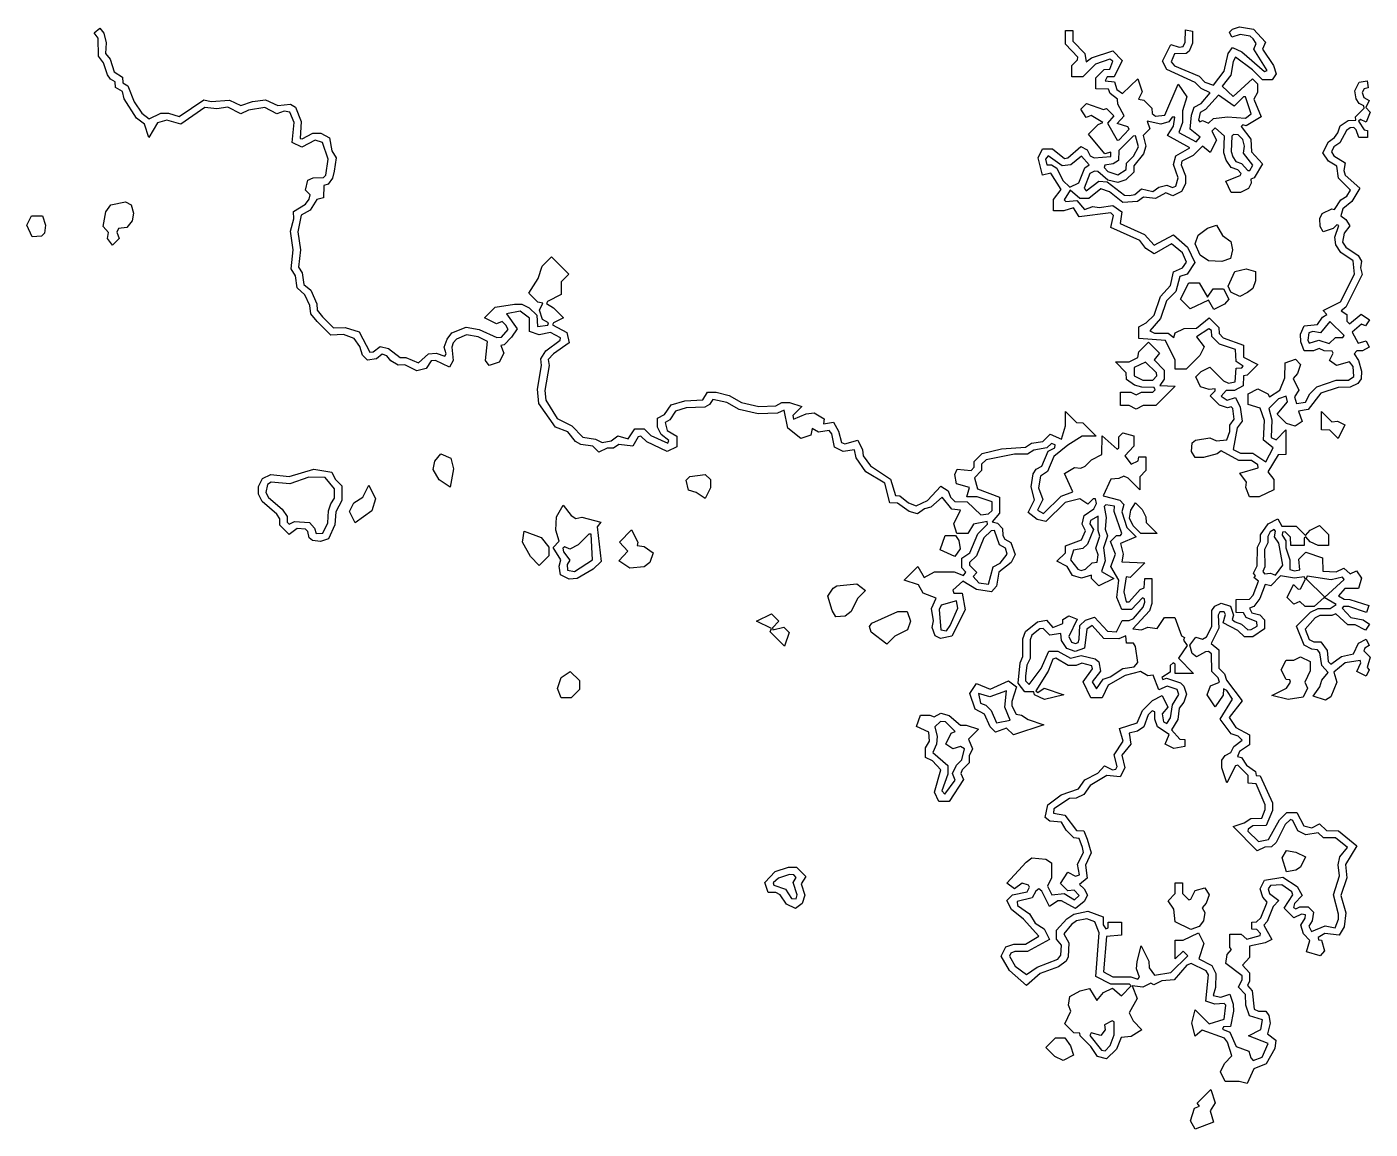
# Model space of a CAD drawing. Header units: metres. Extents: x 0 to 254, y -1 to 254.
# Drawn here: x 141.9 to 254.2, y 162.2 to 254.3 of the extents above; entities that cross this region are included whole.
import ezdxf

# ---------------------------------------------------------------- set-up
doc = ezdxf.new("R2010")
doc.units = ezdxf.units.M
doc.layers.add('contour_grooves', color=7, linetype='Continuous')

msp = doc.modelspace()

# ---------------------------------------------------------------- linework, layer by layer
at = {"layer": 'contour_grooves'}
for points in [[(147.58, 253.81), (148.05, 254.19), (148.37, 253.79), (148.57, 252.99), (148.53, 252.08), (148.9, 251.6), (149.25, 250.56), (149.95, 250.11), (149.96, 249.64), (150.4, 249.38), (150.92, 248.05), (151.57, 247.09), (152.18, 246.63), (153.14, 247.09), (153.78, 247.1), (154.68, 246.83), (156.73, 248.21), (157.34, 248.06), (158.88, 248.19), (159.82, 247.74), (160.8, 248.06), (161.89, 248.2), (162.91, 247.74), (163.99, 247.85), (164.39, 247.59), (164.88, 246.41), (164.78, 244.99), (164.97, 244.95), (165.86, 245.43), (166.53, 245.43), (167.23, 245.03), (167.44, 243.94), (167.79, 243.36), (167.64, 242.25), (167.49, 241.65), (167.12, 241.16), (166.76, 241.04), (166.75, 240.02), (166.18, 239.87), (165.63, 238.99), (164.86, 238.57), (164.59, 237.18), (164.81, 235.68), (164.64, 234.21), (164.95, 233.76), (165.11, 232.78), (165.68, 232.3), (166.19, 231.16), (166.21, 230.64), (166.67, 230.08), (167.57, 229.15), (168.54, 229.19), (169.71, 228.81), (170.6, 227.12), (170.88, 227.14), (171.48, 227.6), (172.17, 227.43), (173.14, 226.66), (173.62, 226.67), (174.68, 226.22), (175.51, 226.97), (176.17, 227.04), (176.88, 226.77), (176.98, 226.97), (176.82, 227.54), (177.07, 228.19), (177.46, 228.72), (178.65, 229.21), (179.74, 229.02), (181.24, 228.35), (181.63, 228.37), (182.17, 229), (181.99, 229.38), (181.68, 229.67), (181.21, 229.49), (180.2, 229.99), (181.09, 230.88), (182.71, 231.14), (183.32, 231.14), (183.94, 230.83), (184.56, 230.2), (184.63, 229.26), (185.48, 229.38), (185.54, 229.58), (185.04, 229.86), (184.78, 230.63), (185.08, 231.22), (184.65, 231.3), (183.9, 232.05), (184.68, 233.27), (185.01, 234.3), (185.79, 235.08), (187.23, 233.64), (186.61, 233), (186.6, 231.93), (185.45, 231.35), (185.38, 231.19), (185.97, 230.83), (186.81, 229.99), (185.95, 229.57), (185.89, 229.4), (187.07, 228.76), (187.28, 227.89), (185.96, 226.97), (185.53, 226.5), (185.59, 225.99), (185.23, 223.92), (185.31, 223.11), (186.26, 221.57), (187.49, 220.97), (188.41, 220), (189.46, 219.84), (190.04, 219.56), (190.79, 219.7), (191.35, 220.11), (192.2, 219.86), (192.75, 220.7), (193.55, 220.7), (194.11, 220.16), (195.52, 219.5), (195.6, 219.72), (194.96, 220.23), (194.65, 220.84), (194.65, 221.61), (195.23, 221.9), (195.8, 222.71), (196.93, 223.04), (198.45, 223.12), (198.84, 223.76), (199.57, 223.76), (200.65, 223.49), (201.67, 222.91), (203.12, 222.58), (204.55, 222.62), (205.04, 222.91), (205.69, 222.91), (206.71, 222.57), (205.97, 221.83), (206.02, 221.51), (207.09, 221.97), (207.75, 222.04), (208.58, 221.54), (208.54, 221.12), (209.36, 221.25), (209.78, 220.51), (210.03, 219.56), (210.32, 219.45), (211.39, 219.75), (211.79, 218.96), (211.85, 218.45), (212.45, 217.6), (214.14, 216.5), (214.54, 215.13), (214.91, 215.11), (215.64, 214.53), (216.28, 214.28), (217.22, 214.72), (218.32, 215.9), (218.96, 215.51), (219.14, 214.98), (219.49, 214.62), (220.53, 214.6), (221.67, 213.52), (222.31, 213.59), (222.62, 213.88), (222.62, 214.61), (221.38, 215.01), (220.5, 215.01), (220.72, 215.81), (219.63, 216.11), (219.51, 216.88), (219.71, 217.33), (220.87, 217.22), (221.12, 217.49), (221.12, 217.98), (221.78, 218.64), (223.41, 219.03), (225.4, 219.18), (225.9, 219.51), (226.87, 219.66), (227.47, 220.26), (228.42, 219.85), (228.76, 220.95), (228.76, 222.15), (229.67, 221.24), (230.2, 221.21), (231.31, 220.1), (230.14, 220.1), (228.94, 219.35), (227.79, 218.4), (227.26, 217.13), (226.65, 216.76), (226.49, 215.78), (226.85, 214.81), (226.42, 213.92), (226.91, 213.63), (228.39, 215.07), (229.36, 215.44), (228.67, 216.96), (229.5, 217.46), (230.02, 217.41), (230.39, 217.59), (230.92, 218.11), (231.79, 218.56), (231.81, 220.11), (233.08, 219.01), (233.22, 219.13), (233.22, 220.03), (233.55, 220.36), (234.45, 220.13), (234.45, 219.26), (233.7, 218.44), (234.23, 217.75), (234.82, 218.03), (234.87, 218.37), (235.47, 218.37), (235.47, 217.23), (234.96, 216.7), (234.96, 215.61), (233.98, 216.59), (233.62, 216.74), (233.2, 216.54), (232.54, 216.5), (231.91, 215.1), (233.29, 214.73), (233.64, 214.38), (233.46, 213.77), (233.89, 212.46), (234.65, 211.67), (233.35, 211.12), (233.57, 210.22), (233.45, 209.58), (235.38, 209.51), (234.15, 208.27), (233.83, 208.32), (233.63, 207.09), (233.81, 206.25), (234.06, 206.23), (235, 207.26), (235.34, 207.4), (235.38, 208.19), (235.98, 208.19), (235.98, 206.1), (235.77, 205.48), (234.39, 203.99), (235.09, 203.91), (235.64, 204.12), (236.4, 204.01), (237.04, 204.93), (237.9, 204.93), (238.44, 203.39), (238.69, 203.26), (238.62, 203.05), (238.92, 202.59), (238.2, 201.54), (239.45, 200.25), (237.92, 200.25), (237.92, 201.02), (237.76, 201.14), (237.51, 200.92), (237.5, 200.37), (236.79, 199.92), (236.9, 199.76), (237.2, 199.87), (238.36, 199.48), (238.65, 199.18), (238.87, 198.51), (238.65, 197.85), (238.24, 197.35), (238.14, 196.41), (237.6, 195.55), (238.32, 194.77), (238.73, 194.74), (238.73, 194.15), (237.81, 193.99), (237.07, 194.34), (237.42, 195.15), (236.44, 195.78), (236.22, 196.43), (236.22, 197.05), (236, 197.14), (235.66, 196.79), (235.3, 195.79), (234.77, 195.43), (234.07, 195.25), (234.21, 194.34), (233.47, 193.43), (233.7, 192.37), (233.32, 191.6), (232.2, 191.71), (230.8, 190.9), (230.28, 190.14), (229.64, 189.82), (229.1, 189.8), (227.78, 188.93), (227.74, 188.57), (228.7, 188.41), (229.67, 187.13), (230.28, 187.11), (230.56, 186.41), (230.9, 185.25), (230.41, 184.24), (230.56, 183.13), (229.92, 182.62), (230.31, 182.26), (230.58, 181.72), (230.32, 181.2), (229.6, 180.6), (228.43, 181.25), (228.12, 181.24), (227.41, 180.77), (226.78, 182.04), (226.53, 182.25), (226.26, 182.06), (225.97, 181.5), (224.71, 181.18), (224.74, 180.86), (225.73, 180.16), (226.23, 179.38), (226.98, 178.9), (227.42, 178.02), (225.59, 177.01), (224.52, 177), (224.19, 176.88), (224.07, 176.61), (224.55, 175.79), (225.48, 175.08), (226.38, 175.71), (228.11, 176.36), (228.37, 176.69), (228.41, 177.53), (227.99, 178.03), (227.99, 178.79), (228.86, 179.74), (229.45, 180.14), (230.61, 180.38), (231.9, 179.9), (231.91, 179.25), (232.12, 178.9), (232.31, 179), (232.32, 179.47), (233.43, 179.47), (233.43, 178.37), (232.17, 178.27), (231.93, 175.3), (232.7, 174.9), (234.2, 174.89), (234.8, 174.71), (234.93, 174.87), (234.69, 175.57), (234.74, 176.17), (235.07, 177.49), (235.72, 176.19), (235.74, 175.65), (236.18, 175.02), (237.55, 175.24), (238.97, 176.65), (238.58, 177.03), (237.92, 176.41), (237.92, 177.95), (238.59, 177.95), (239.88, 178.56), (240.32, 177.68), (239.9, 176.41), (240.99, 175.83), (241.32, 175.17), (241.28, 174.01), (241.08, 173.32), (241.73, 173.2), (242.48, 173.45), (242.76, 172.62), (242.8, 172.03), (242.53, 170.73), (241.97, 170.72), (241.87, 170.53), (242.49, 170.26), (243.02, 169.07), (244.08, 168.69), (244.23, 168.11), (244.44, 167.89), (245.19, 168.17), (245.69, 169.33), (244.06, 169.96), (245.09, 170.49), (245.21, 171.29), (244.13, 171.63), (243.82, 172.53), (243.79, 173.41), (243.2, 174.02), (243.51, 174.66), (243.51, 174.97), (242.14, 176.02), (242.27, 176.77), (242.63, 177.17), (242.5, 177.35), (242.5, 178.46), (243.43, 178.46), (243.91, 178.04), (245.03, 178.34), (245.06, 178.52), (244.75, 178.84), (244.33, 178.88), (244.33, 179.47), (244.72, 179.49), (245.07, 179.83), (245.6, 181.12), (245.25, 181.56), (245.02, 182.25), (245.38, 182.97), (246.92, 183.22), (248.12, 182.43), (248.52, 181.68), (247.88, 181.02), (247.81, 180.69), (247.99, 180.59), (248.33, 180.75), (249.03, 180.75), (249.49, 180.3), (249.36, 179.57), (249.09, 179.12), (249.31, 178.69), (250.44, 179.15), (251.29, 179), (251.57, 179.7), (251.58, 180.12), (251.15, 181.74), (251.66, 183.33), (251.53, 184.26), (251.69, 184.93), (252.32, 185.71), (251.31, 186.5), (250.31, 186.51), (249.86, 186.92), (248.84, 186.77), (248.18, 187.1), (247.74, 187.97), (247.57, 188.04), (247.12, 187.64), (246.36, 186.12), (245.98, 185.75), (245.41, 185.74), (244.78, 185.43), (242.76, 187.45), (243.68, 187.76), (244.24, 188.13), (245.15, 188.15), (245.45, 188.87), (245.45, 189.27), (244.69, 191.02), (244.03, 191.09), (244.01, 191.73), (243.15, 192.59), (242.95, 192.54), (242.24, 191.12), (241.82, 192.36), (241.82, 193.01), (242.09, 193.4), (242.58, 193.66), (242.82, 194.14), (243.52, 194.67), (243.18, 195.02), (242.61, 195.21), (241.67, 196.42), (242.71, 198.11), (242.23, 198.83), (241.96, 198.97), (241.93, 198.45), (241.27, 197.47), (240.6, 198.47), (240.86, 199.23), (241.63, 199.52), (241.51, 199.89), (240.99, 200.41), (240.96, 201.9), (240.71, 202.09), (240.45, 202.06), (239.7, 201.64), (239.35, 201.91), (239.15, 202.62), (239.64, 203.28), (240.2, 203.11), (240.53, 203.31), (240.97, 204.19), (240.99, 205.51), (241.24, 205.88), (241.76, 206.14), (242.53, 205.88), (242.78, 205.13), (242.68, 204.77), (242.92, 204.57), (243.47, 204.38), (243.98, 203.91), (244.28, 203.92), (244.77, 204.22), (244.73, 204.57), (243.84, 204.93), (243.63, 205.32), (243.01, 205.34), (243.01, 206.45), (244.13, 206.46), (244.43, 206.79), (244.89, 207.98), (244.49, 208.28), (244.62, 208.43), (244.47, 208.64), (244.77, 209.25), (244.8, 210.82), (245.04, 211.31), (245.05, 211.83), (245.68, 212.76), (246.5, 213.17), (246.83, 212.58), (248.02, 212.56), (248.82, 211.79), (249.21, 212.24), (249.99, 212.63), (250.74, 211.88), (250.74, 210.94), (249.86, 210.94), (249.21, 211.26), (248.85, 211.69), (248.7, 211.57), (248.7, 210.94), (247.59, 210.94), (247.57, 211.65), (247.11, 212.1), (246.9, 212.06), (246.86, 211.81), (247.17, 211.33), (247.18, 210.77), (247.51, 209.76), (247.5, 208.95), (247.89, 208.83), (248.35, 208.93), (248.25, 209.82), (248.83, 210.4), (250.23, 209.93), (250.25, 208.8), (251.36, 208.74), (252.02, 209.06), (252.53, 208.59), (253.08, 208.83), (253.48, 208.23), (253.24, 207.37), (252.09, 207.37), (251.56, 206.75), (252.03, 206.46), (252.52, 206.45), (254.09, 205.93), (253.91, 205.36), (252.43, 205.85), (251.99, 205.85), (251.88, 205.7), (252.59, 204.94), (253.62, 204.73), (254.17, 204.37), (253.83, 203.87), (252.96, 204.32), (252.35, 204.33), (251.35, 205.25), (251.02, 205.09), (250.01, 205.09), (249.62, 204.9), (248.77, 203.95), (249.11, 203.09), (249.5, 202.89), (250.08, 202.89), (250.61, 202.18), (250.7, 201.26), (250.92, 201.04), (251.83, 201.67), (252.82, 201.9), (253.25, 202.8), (253.87, 203.11), (254.13, 202.58), (253.76, 202.38), (253.68, 202.14), (254.21, 201.61), (253.95, 200.76), (254.13, 200.57), (253.87, 200.03), (253.09, 200.42), (253.44, 201.13), (253.38, 201.35), (252.12, 201.14), (251.19, 200.36), (251.43, 199.54), (250.92, 198.31), (250.48, 198.02), (249.44, 198.36), (250.02, 199.15), (250.17, 199.69), (250.71, 200.33), (250.17, 200.91), (250, 201.97), (249.81, 202.24), (249.35, 202.29), (248.7, 202.61), (248.06, 204.2), (249.24, 205.38), (249.86, 205.69), (250.88, 205.69), (251.36, 206.03), (250.36, 206.6), (249.54, 205.85), (248.79, 205.85), (248.33, 206.26), (247.83, 206.04), (247.27, 206.6), (247.81, 207.68), (248.21, 207.29), (248.4, 207.33), (248.81, 208.15), (248.69, 208.34), (247.89, 208.22), (246.73, 208.41), (245.91, 207.57), (245.43, 207.68), (244.99, 206.53), (244.48, 205.85), (244.14, 205.71), (244.33, 205.33), (244.98, 205.16), (245.39, 204.75), (245.39, 203.99), (244.4, 203.31), (243.7, 203.31), (243.15, 203.85), (241.94, 204.5), (242.13, 205.18), (242, 205.42), (241.66, 205.41), (241.52, 205.13), (241.57, 204.05), (240.92, 202.77), (241.57, 202.24), (241.57, 200.69), (242.05, 200.21), (242.22, 199.69), (243.53, 197.97), (242.44, 196.58), (242.99, 195.73), (244.12, 195.11), (244.12, 194.28), (243.3, 193.73), (243.14, 193.31), (243.47, 193.22), (243.89, 192.59), (244.63, 192.06), (244.68, 191.72), (245.02, 191.69), (246.05, 189.44), (246.05, 188.8), (245.53, 187.53), (244.42, 187.52), (244.01, 187.25), (243.99, 187.06), (244.87, 186.2), (245.73, 186.36), (246.63, 188.01), (247.26, 188.63), (248.08, 188.64), (248.67, 187.52), (249.33, 187.36), (249.99, 187.68), (250.57, 187.12), (251.58, 187.11), (253.09, 185.85), (252.15, 184.29), (252.26, 183.18), (251.77, 181.69), (252.18, 180.24), (252.03, 179.06), (251.63, 178.37), (250.42, 178.51), (249.88, 178.19), (249.9, 177.98), (250.15, 177.95), (250.41, 177.07), (250.04, 176.64), (248.88, 176.97), (249.18, 177.93), (248.65, 178.5), (248.41, 179.22), (248.79, 179.8), (248.8, 180.08), (248.47, 180.14), (247.83, 179.83), (247.02, 180.64), (247.74, 181.75), (247.66, 182.01), (246.83, 182.59), (245.89, 182.53), (245.69, 182.25), (245.79, 181.87), (246.58, 181.26), (246.1, 180.77), (245.61, 179.52), (245.33, 179.2), (246, 178.02), (245.43, 177.74), (244.14, 177.46), (244.12, 176.51), (243.54, 175.87), (244.12, 175.23), (244.12, 174.52), (243.96, 174.16), (244.35, 173.72), (244.51, 172.19), (244.88, 172.01), (245.5, 172.01), (245.75, 171.66), (245.87, 171.02), (245.64, 170.13), (246.34, 169.61), (246.25, 168.89), (245.52, 167.62), (244.5, 167.21), (243.93, 165.98), (243.27, 166.15), (242.11, 166.15), (241.7, 166.96), (242.05, 167.64), (242.65, 168.28), (242.3, 169.42), (242.05, 169.77), (240.17, 170.43), (239.59, 169.93), (239.31, 171.03), (239.59, 172.13), (240.77, 170.95), (242.01, 171.35), (242.16, 172.52), (242.02, 172.65), (241.23, 172.6), (240.47, 172.85), (240.71, 175.05), (240.51, 175.4), (239.25, 176.02), (238.89, 175.86), (237.84, 174.63), (236.79, 174.56), (236.13, 174.23), (235.89, 174.36), (235.21, 174.03), (234.32, 174.14), (234.74, 173.07), (234.07, 171.88), (234.4, 171.2), (235.13, 170.47), (234.25, 169.89), (233.4, 169.81), (233.01, 168.84), (232.18, 168.03), (231.42, 168.22), (230.86, 169.06), (229.97, 169.95), (229.96, 170.18), (229.44, 170.22), (228.69, 170.97), (229.21, 172.03), (229, 172.51), (229.12, 173.25), (229.97, 173.73), (230.75, 173.92), (231.37, 172.9), (231.93, 173.57), (232.68, 173.94), (233.44, 173.31), (234.23, 174.14), (234.09, 174.29), (232.55, 174.29), (231.3, 174.92), (231.56, 178.56), (231.21, 179.5), (230.53, 179.74), (229.68, 179.56), (229.24, 179.27), (228.6, 178.49), (229.03, 177.73), (228.98, 176.56), (228.8, 176.2), (228.17, 175.72), (226.63, 175.16), (225.49, 174.17), (224.07, 175.42), (223.38, 176.63), (223.76, 177.39), (224.43, 177.61), (225.4, 177.61), (226.52, 178.29), (225.25, 179.72), (224.23, 180.52), (223.86, 181.27), (224.33, 181.74), (225.55, 181.99), (225.74, 182.39), (225.65, 182.56), (225.13, 182.71), (224.48, 182.24), (223.85, 182.71), (225.47, 184.49), (225.93, 184.84), (227.11, 184.73), (227.58, 184.42), (227.58, 183.18), (227.25, 182.48), (227.62, 181.74), (228.64, 181.85), (229.51, 181.33), (229.89, 181.68), (229.47, 182.14), (228.96, 182.08), (228.33, 182.7), (228.96, 183.63), (229.6, 183.31), (229.91, 183.41), (229.76, 184.3), (230.25, 185.3), (230.17, 185.71), (229.89, 186.45), (229.44, 186.51), (228.8, 187.15), (228.42, 187.83), (227.44, 187.9), (227.05, 188.2), (227.28, 189.28), (228.39, 190.12), (229.85, 190.6), (230.38, 191.37), (231.46, 191.91), (232.01, 192.54), (232.69, 192.21), (232.95, 192.24), (233.06, 192.48), (232.81, 193.46), (233.56, 194.58), (233.26, 195.65), (234.74, 196.13), (235.18, 197.17), (236.01, 198), (236.83, 198.41), (237.31, 197.44), (236.82, 196.87), (236.93, 196.2), (237.22, 196.08), (237.53, 196.55), (237.69, 197.63), (238.23, 198.5), (238.08, 198.9), (237.24, 199.18), (236.56, 198.88), (236.08, 200.12), (235.63, 200.05), (235.02, 200.43), (233.74, 200.08), (232.32, 199.28), (231.81, 198.22), (230.88, 198.22), (230.22, 199.55), (231, 200.64), (230.96, 200.89), (230.12, 201.12), (229.63, 200.93), (228.97, 200.93), (227.95, 201.53), (227.68, 201.46), (227.3, 200.44), (226.26, 198.79), (226.45, 198.67), (226.98, 199.02), (228.6, 198.48), (226.99, 198.07), (226.17, 198.48), (226.11, 198.71), (225.35, 198.73), (224.81, 199.44), (224.95, 201.15), (225.19, 201.66), (225.2, 203.15), (225.4, 203.77), (226.4, 204.57), (227.16, 204.7), (227.7, 204.11), (228.53, 204.44), (228.53, 204.76), (229.03, 205.06), (229.73, 204.78), (229.02, 203.35), (229.24, 202.86), (229.59, 202.75), (229.81, 202.84), (229.9, 203.11), (229.96, 204.26), (230.42, 204.72), (231.18, 204.97), (232.26, 203.79), (233.02, 203.74), (233.48, 204.67), (234.07, 204.67), (234.44, 204.86), (235.24, 205.8), (235.37, 206.21), (235.36, 206.49), (235.18, 206.57), (234.27, 205.6), (233.45, 205.6), (233.04, 206.61), (233.21, 208.05), (232.54, 209.21), (232.94, 210.23), (232.51, 211.3), (233.01, 211.8), (233.36, 211.8), (233.47, 211.95), (232.81, 213.79), (232.85, 214.24), (232.11, 214.34), (231.97, 214.21), (232.16, 213.28), (232.07, 212.32), (232.26, 211.75), (231.93, 210.75), (232.07, 209.67), (231.76, 208.79), (232.78, 208.19), (231.54, 207.57), (230.92, 208.19), (230.92, 208.46), (230.08, 208.21), (229.35, 208.45), (228.9, 209.2), (228.04, 209.63), (228.74, 210.34), (228.76, 210.92), (230.09, 211.43), (230.41, 212.18), (230.14, 212.73), (230.32, 213.46), (231.13, 214.02), (231.34, 214.46), (231.26, 214.84), (231.07, 214.86), (230.62, 214.42), (229.95, 214.84), (228.73, 214.55), (227.11, 212.95), (226.38, 213.13), (225.62, 213.7), (226.16, 214.78), (225.87, 215.85), (226.04, 216.93), (226.31, 217.33), (226.78, 217.58), (227.29, 218.84), (227.87, 219.13), (227.89, 219.37), (227.57, 219.49), (227.18, 219.12), (226.11, 218.92), (225.59, 218.58), (224.49, 218.58), (222.13, 218.11), (221.74, 217.74), (221.72, 217.23), (221.15, 216.62), (221.39, 215.7), (223.25, 214.99), (223.25, 213.66), (222.62, 212.92), (223.07, 212.81), (223.5, 212.38), (223.52, 211.79), (223.69, 211.47), (224.19, 211.21), (224.54, 210.19), (224.21, 209.53), (223.18, 208.71), (222.98, 207.55), (222.58, 207.09), (221.32, 207.27), (220.17, 207.96), (219.34, 207.21), (219.41, 206.97), (220.12, 206.96), (220.37, 205.58), (219.25, 203.37), (218.31, 203.17), (217.87, 203.39), (217.62, 204.09), (217.73, 204.66), (217.54, 205.68), (217.93, 206.54), (216.86, 206.97), (216.48, 207.67), (215.27, 208.06), (216.41, 209.2), (216.93, 208.29), (217.8, 208.75), (219.46, 208.74), (220.23, 208.44), (220.43, 208.71), (220.1, 209.08), (220.1, 209.88), (220.75, 210.33), (221.43, 211.93), (222.23, 212.73), (222.2, 212.95), (221.05, 212.73), (220.59, 211.96), (219.68, 211.95), (219.41, 212.77), (219.97, 213.9), (219.26, 214), (218.45, 215), (217.5, 214.15), (216.97, 214.02), (216.39, 213.61), (215.7, 213.8), (214.71, 214.5), (214.08, 214.51), (213.64, 216.15), (212.06, 217.11), (211.26, 218.27), (211.11, 218.95), (210.18, 218.82), (209.45, 219.18), (209.22, 220.29), (209, 220.56), (208.12, 220.43), (207.58, 220.73), (207.47, 220.19), (206.62, 219.9), (205.55, 220.75), (205.24, 222.26), (204.69, 222.01), (203.07, 221.96), (201.47, 222.32), (200.45, 222.92), (199.27, 223.16), (199, 222.73), (198.6, 222.53), (197.06, 222.45), (196.17, 222.18), (195.69, 221.45), (195.29, 221.24), (195.46, 220.58), (196.27, 220.08), (196.27, 219.2), (195.46, 218.8), (193.77, 219.63), (193.26, 220.1), (193.05, 220.04), (192.58, 219.26), (191.43, 219.4), (190.98, 219.09), (190.44, 219.08), (189.76, 218.75), (189.25, 219.27), (188.25, 219.39), (187.81, 219.66), (187.15, 220.45), (186.13, 220.85), (184.74, 222.83), (184.63, 224.01), (184.97, 226.01), (184.89, 226.56), (185.32, 227.23), (186.52, 228.12), (186.56, 228.3), (185.71, 228.76), (184.77, 228.57), (183.96, 228.84), (183.95, 229.95), (183.18, 230.53), (182.04, 230.33), (182.93, 229.06), (182.46, 228.36), (181.84, 227.74), (181.55, 227.66), (181.8, 227.02), (181.42, 226.27), (180.59, 225.99), (180.27, 226.42), (180.46, 228), (179.66, 228.41), (178.69, 228.56), (177.85, 228.21), (177.59, 227.89), (177.46, 227.52), (177.58, 226.43), (177.26, 225.86), (176.09, 226.42), (175.75, 226.39), (175.31, 225.75), (174.53, 225.55), (173.54, 226.06), (172.98, 226.04), (172.36, 226.4), (172.03, 226.81), (171.64, 226.94), (171.17, 226.57), (170.42, 226.45), (170, 226.87), (169.78, 227.59), (169.3, 228.27), (168.42, 228.58), (167.36, 228.54), (166.22, 229.67), (165.68, 230.33), (165.59, 231.03), (165.19, 231.9), (164.54, 232.48), (164.39, 233.5), (164.04, 234.09), (164.21, 235.67), (163.98, 237.22), (164.25, 238.25), (164.24, 238.87), (165.23, 239.49), (165.53, 239.91), (165.62, 240.26), (165.23, 240.67), (165.43, 241.5), (165.88, 241.68), (166.75, 241.72), (166.93, 241.92), (167.13, 243.25), (166.67, 244.64), (166.03, 244.83), (164.92, 244.25), (164.11, 244.65), (164.28, 246.31), (163.93, 247.17), (163.45, 247.25), (162.84, 247.05), (161.84, 247.58), (160.46, 247.36), (159.83, 247.05), (158.74, 247.59), (157.83, 247.46), (156.81, 247.56), (154.81, 246.17), (153.65, 246.5), (152.86, 246.28), (152.14, 245.07), (151.77, 246.18), (151.12, 246.67), (150.08, 248.29), (149.93, 248.92), (149.35, 249.23), (149.33, 249.72), (148.94, 249.95), (148.7, 250.3), (148.36, 251.31), (147.93, 251.85), (147.91, 253.36), (147.58, 253.81)], [(226.46, 243.36), (226.84, 244.12), (227.66, 244.12), (228.67, 243.32), (228.94, 243.36), (230.04, 244.3), (230.55, 244.04), (230.81, 243.54), (231.16, 243.36), (232.54, 243.47), (232.53, 243.83), (232.05, 243.71), (230.67, 245.35), (231.48, 246.16), (231.88, 246.31), (230.89, 246.9), (230.48, 246.74), (230.03, 247.42), (230.5, 247.9), (231.93, 247.41), (232.17, 247.49), (232.79, 246.87), (232.25, 246.25), (233.06, 244.83), (233.24, 244.86), (234.06, 245.77), (233.97, 245.94), (233.08, 246.23), (233.66, 246.87), (233.13, 247.84), (233.11, 248.26), (232.48, 248.74), (232.34, 249.1), (231.3, 249.12), (231.3, 250.05), (231.99, 250.74), (232.45, 250.78), (232.71, 251.45), (232.47, 251.6), (231.26, 251.19), (230.2, 250.14), (229.27, 250.14), (229.27, 251.07), (229.75, 251.56), (229.78, 251.79), (228.76, 252.86), (228.76, 254), (229.36, 254), (229.37, 253.11), (230.38, 252.09), (230.47, 251.38), (230.93, 251.72), (232.7, 252.3), (233.5, 251.51), (232.81, 250.14), (232.24, 250.13), (232.06, 249.79), (232.86, 249.72), (233.03, 249.08), (233.52, 248.75), (234.79, 249.97), (235.16, 248.87), (234.85, 248.28), (235.29, 248.19), (235.97, 247.51), (235.99, 247.06), (236.27, 246.84), (237.05, 246.93), (238.18, 249.51), (238.88, 248.47), (238.52, 247.3), (238.52, 246.32), (238.23, 245.48), (239.67, 244.71), (240, 245.1), (239.17, 245.75), (239.28, 246.93), (239.5, 247.6), (240.1, 247.9), (240.85, 248.81), (240.1, 249.15), (239.58, 249.67), (237.22, 250.74), (236.87, 251.45), (237.56, 252.84), (238.24, 252.61), (238.58, 252.66), (238.75, 253.02), (238.77, 254.05), (239.36, 253.95), (239.38, 252.95), (239.1, 252.29), (238.85, 252.08), (237.86, 252.05), (237.57, 251.4), (237.86, 251.04), (239.91, 250.19), (240.41, 249.69), (241.12, 249.44), (242.02, 250.61), (242.36, 252.09), (242.7, 252.6), (243.49, 252.21), (245.38, 250.58), (245.6, 250.65), (244.49, 252.45), (244.69, 252.91), (244.43, 253.3), (244.18, 253.53), (243.34, 253.68), (242.65, 253.46), (242.45, 253.87), (242.71, 254.11), (243.3, 254.31), (244.46, 254.12), (245.46, 253.04), (245.21, 252.46), (246.13, 251.08), (246.36, 250.39), (246.02, 249.88), (245.22, 249.88), (244.39, 250.71), (242.97, 251.77), (242.76, 251.41), (242.56, 250.28), (241.84, 249.36), (242.76, 248.49), (244.37, 249.97), (244.8, 249.54), (244.8, 248.82), (244.48, 248.27), (245.11, 246.78), (243.86, 246.05), (243.57, 246.11), (243.44, 245.98), (244.24, 244.93), (244.29, 243.86), (245.22, 242.85), (244.53, 241.7), (244.23, 241.57), (244.26, 241.24), (244.04, 240.8), (243.38, 240.47), (242.61, 240.47), (242.14, 241.41), (243.34, 241.88), (243.42, 242.05), (243.15, 242.36), (242.61, 242.55), (242.19, 243.18), (241.99, 243.77), (242.03, 245.17), (241.26, 245.88), (240.99, 245.59), (241.36, 244.84), (240.85, 243.82), (240.21, 244.34), (239.42, 243.57), (238.48, 243.08), (238.41, 242.78), (238.77, 241.85), (238.77, 241.2), (238.44, 240.54), (237.71, 240.18), (237.13, 240.44), (236.28, 239.96), (235.26, 240.06), (234.78, 239.72), (233.55, 239.62), (232.44, 240.52), (231.7, 240.78), (230.71, 239.96), (229.95, 239.96), (229.14, 240.66), (228.64, 239.86), (228.79, 239.71), (229.69, 239.79), (230.34, 239.03), (231.05, 239.3), (231.57, 239.21), (232.71, 239.37), (233.47, 238.86), (233.31, 237.87), (235.35, 236.95), (236.15, 236.06), (237.78, 236.92), (238.95, 235.89), (239.57, 234.61), (238.91, 233.63), (238.31, 233.44), (237.96, 232.19), (237.19, 231.42), (236.7, 229.92), (235.79, 228.89), (236.2, 228.69), (237.34, 228.71), (237.8, 228.34), (237.92, 228.74), (238.66, 229.1), (239.7, 229.11), (240.77, 229.99), (241.57, 229.18), (241.59, 228.68), (241.93, 228.32), (243.62, 227.71), (243.64, 226.71), (244.83, 226.09), (243.94, 225.2), (243.64, 225.13), (243.61, 224.29), (242.87, 223.92), (242.17, 223.91), (241.76, 223.43), (242.27, 223.11), (242.95, 223.32), (243.36, 222.51), (243.51, 221.36), (243.11, 220.8), (242.77, 218.99), (243.39, 218.67), (244.4, 218.67), (245.5, 217.96), (246.11, 219.12), (245.3, 219.77), (245.37, 221.41), (245.01, 222.44), (244.03, 222.73), (244.03, 223.64), (244.84, 224.05), (245.65, 223.64), (245.81, 223.38), (246.66, 223.95), (247.07, 224.97), (247.12, 226.23), (247.97, 226.52), (248.4, 226.08), (248.15, 225.33), (247.78, 224.91), (248.24, 223.95), (247.88, 223.37), (248.06, 222.81), (248.8, 222.93), (249.16, 223.62), (249.77, 224.23), (251.38, 224.78), (252.41, 224.78), (252.85, 225.09), (252.78, 225.93), (252.5, 226.31), (251.41, 226.01), (250.81, 226.41), (251.13, 227.04), (251.05, 227.21), (250.37, 227.23), (249.94, 227.43), (249.49, 227.23), (248.71, 227.23), (248.41, 227.98), (248.39, 228.61), (248.7, 229.32), (249.8, 229.43), (250.23, 230.05), (250.58, 230.27), (250.28, 230.59), (251.74, 231.33), (252.9, 233.65), (252.78, 234.76), (251.75, 235.46), (251.34, 236.08), (251.25, 236.73), (251.6, 237.7), (251.42, 237.75), (251.11, 237.45), (250.3, 237.18), (250.04, 237.62), (250.01, 238.28), (250.21, 238.7), (251.01, 239.09), (251.24, 239.05), (251.77, 239.86), (252.27, 240.15), (252.58, 240.66), (251.56, 241.65), (251.42, 242.66), (250.73, 243.09), (250.26, 243.79), (250.72, 244.71), (251.24, 245.06), (251.51, 245.46), (251.71, 246.05), (252.38, 246.49), (253.03, 246.52), (252.98, 246.79), (253.7, 247.52), (253.69, 247.7), (253.29, 247.91), (253.04, 248.29), (252.92, 248.96), (253.29, 249.69), (253.95, 249.8), (254.05, 249.21), (253.7, 249.13), (253.55, 248.83), (253.68, 248.4), (254.13, 248.16), (253.86, 247.57), (254.21, 247.17), (253.87, 246.35), (253.41, 246.57), (253.24, 246.42), (253.71, 245.69), (254, 245.65), (254, 245.05), (253.27, 245.05), (253.04, 245.71), (252.84, 245.89), (252.55, 245.88), (252.23, 245.66), (251.67, 244.62), (251.17, 244.28), (250.97, 243.86), (251.18, 243.52), (252.12, 242.95), (252.02, 242.3), (252.12, 241.9), (253.35, 240.82), (252.68, 239.7), (251.93, 239.09), (251.75, 238.5), (252.17, 238.2), (252.52, 237.67), (252.03, 237.06), (251.91, 236.3), (252.19, 235.88), (253.21, 235.21), (253.5, 234.72), (253.42, 234.16), (253.55, 233.6), (252.19, 230.87), (251.8, 230.58), (252.26, 230.26), (252.27, 229.71), (252.49, 229.49), (253.45, 230.29), (254.17, 229.82), (253.83, 229.32), (253.48, 229.46), (252.71, 228.78), (253.21, 227.87), (253.87, 228.05), (254.13, 227.52), (253.56, 227.23), (253.11, 227.22), (252.88, 226.98), (253.24, 226.42), (253.49, 225.52), (253.45, 224.89), (253.19, 224.5), (252.54, 224.18), (251.53, 224.17), (250.09, 223.7), (249.04, 222.32), (248.22, 222.18), (248.53, 221.32), (247.94, 220.92), (247.22, 221.16), (246.45, 221.93), (247.3, 222.95), (247.2, 223.45), (246.55, 223.22), (245.74, 222.4), (245.99, 221.46), (245.94, 219.99), (246.35, 219.8), (247.17, 220.62), (247.18, 218.57), (246.53, 218.53), (245.65, 217.1), (246.16, 216.46), (246.16, 215.61), (244.93, 215.01), (244.13, 215.01), (243.82, 215.79), (243.87, 216.26), (243.33, 216.99), (244.86, 217.45), (244.83, 217.7), (244.29, 218.05), (243.24, 218.07), (241.76, 218.86), (241.43, 218.61), (240.28, 218.32), (239.59, 218.32), (239.27, 218.8), (239.33, 219.54), (239.63, 219.77), (240.81, 219.95), (241.37, 219.69), (242.24, 219.78), (242.5, 220.48), (242.5, 221.01), (242.84, 221.5), (242.74, 222.4), (242.61, 222.54), (242.29, 222.46), (241.62, 222.69), (240.85, 223.46), (241.26, 223.87), (241.25, 224.05), (240.77, 223.99), (240.04, 224.23), (239.64, 225.05), (240.08, 225.49), (240.82, 225.86), (241.97, 224.72), (242.38, 224.52), (242.94, 224.63), (243.01, 225.79), (243.48, 225.8), (243.59, 225.95), (243.01, 226.33), (242.97, 227.35), (241.62, 227.78), (240.97, 228.42), (240.96, 228.93), (240.72, 229.07), (239.69, 228.39), (240.35, 227.56), (239.99, 226.84), (238.85, 225.7), (237.92, 225.7), (237.91, 226.46), (237.1, 228.1), (234.87, 228.25), (234.87, 229.24), (235.5, 229.57), (236.17, 230.22), (236.7, 231.78), (237.54, 232.69), (237.79, 233.82), (238.54, 234.17), (238.87, 234.65), (238.53, 235.43), (237.61, 236.18), (236.16, 235.33), (235.47, 235.79), (234.97, 236.44), (232.53, 237.55), (232.77, 238.54), (232.53, 238.76), (229.89, 238.43), (229.41, 239.19), (228.62, 238.94), (227.74, 238.94), (227.74, 239.87), (228.4, 240.72), (227.54, 242.08), (226.83, 241.91), (226.46, 243.36)], [(239.88, 246.52), (239.98, 246.37), (240.2, 246.48), (240.69, 246.25), (241.13, 246.64), (242.29, 246.79), (243.79, 246.69), (244.27, 247.03), (243.79, 248.46), (243.62, 248.45), (242.84, 247.68), (241.54, 248.61), (240.44, 247.39), (240, 247.16), (239.88, 246.52)], [(230.3, 240.82), (230.47, 240.59), (231.54, 241.42), (232.23, 241.36), (233.69, 240.24), (234.11, 240.22), (234.55, 240.3), (235.09, 240.77), (236.05, 240.56), (236.56, 240.91), (237.23, 241.08), (237.69, 240.87), (237.98, 240.98), (238.17, 241.68), (237.78, 242.8), (237.96, 243.52), (239.14, 244.21), (237.27, 245.23), (237.78, 246), (237.89, 246.76), (237.67, 246.77), (237.39, 246.36), (236.72, 246.19), (235.58, 246.42), (235.79, 245.8), (235.25, 245.22), (235.48, 244.33), (235.27, 243.69), (234.47, 242.69), (234.45, 242.17), (233.8, 241.52), (233.13, 241.3), (232.28, 241.5), (231.45, 242.22), (231.17, 242.24), (230.79, 242.04), (230.3, 240.82)], [(232.73, 242.86), (232.05, 242.74), (231.97, 242.55), (232.28, 242.22), (233.12, 241.94), (233.81, 242.38), (233.85, 242.93), (234.43, 243.51), (234.84, 244.29), (234.59, 245.19), (234.4, 245.18), (233.21, 243.98), (233.18, 243.15), (232.73, 242.86)], [(242.66, 245.17), (242.59, 243.89), (242.74, 243.44), (242.99, 243.06), (243.47, 242.89), (243.98, 242.31), (244.16, 242.29), (244.42, 242.76), (243.63, 243.74), (243.72, 244.34), (243.58, 244.89), (243.19, 245.28), (242.79, 245.3), (242.66, 245.17)], [(227.3, 243.52), (227.09, 243.26), (227.18, 242.78), (227.58, 242.79), (228.02, 242.5), (228.54, 241.46), (229.12, 240.91), (229.88, 241.27), (230.36, 242.52), (230.74, 242.77), (230.1, 243.49), (229.19, 242.77), (228.48, 242.7), (227.3, 243.52)], [(148.32, 237.61), (148.55, 238.86), (148.97, 239.43), (150.2, 239.68), (150.67, 239.44), (150.85, 238.74), (150.75, 238.1), (150.31, 237.55), (149.61, 237.45), (149.48, 237.16), (149.65, 236.61), (149.11, 236.07), (148.69, 236.63), (148.78, 237.13), (148.32, 237.61)], [(141.95, 237.74), (142.34, 238.52), (143.25, 238.52), (143.51, 237.74), (143.42, 237.06), (143.16, 236.81), (142.39, 236.77), (141.95, 237.74)], [(239.6, 236.18), (239.84, 236.89), (240.62, 237.47), (241.38, 237.72), (241.87, 236.88), (242.56, 236.36), (242.7, 235.68), (242.55, 234.94), (241.82, 234.69), (240.69, 234.74), (240.02, 235.23), (239.6, 236.18)], [(242.34, 232.62), (242.91, 233.86), (243.84, 234.09), (244.63, 233.87), (244.63, 233.08), (244.42, 232.44), (243.97, 232.11), (243.31, 231.78), (242.58, 232.14), (242.34, 232.62)], [(238.36, 231.54), (239.06, 232.92), (239.93, 232.92), (240.62, 231.7), (241.09, 232.41), (241.97, 232.41), (242.4, 231.54), (242.04, 231.14), (241.14, 230.69), (240.71, 231.45), (239.18, 230.73), (238.36, 231.54)], [(249.93, 228.12), (250.79, 227.83), (251.33, 228.34), (251.94, 228.35), (252.04, 228.52), (250.83, 229.68), (250.07, 228.72), (249.42, 228.85), (249.1, 228.74), (249, 228.13), (249.13, 227.86), (249.93, 228.12)], [(235.68, 227.96), (236.61, 227.02), (236.17, 226.47), (236.99, 225.62), (236.99, 224.86), (236.64, 224.33), (237.93, 224.27), (236.31, 222.65), (235.24, 222.65), (234.66, 222.36), (234.07, 222.65), (233.34, 222.65), (233.34, 223.76), (234.22, 223.76), (234.67, 223.56), (235.1, 223.76), (236.04, 223.77), (236.25, 223.97), (236.15, 224.17), (235.12, 224.18), (234.53, 224.37), (233.85, 224.82), (233.82, 225.39), (232.92, 226.3), (234.07, 226.31), (234.8, 226.66), (234.87, 227.15), (235.68, 227.96)], [(234.49, 225.84), (234.48, 225.13), (235.21, 224.78), (236.04, 224.78), (236.39, 225.14), (236.36, 225.4), (235.45, 226.28), (234.49, 225.84)], [(250.14, 222.15), (251.02, 221.28), (251.49, 221.36), (252.11, 221.05), (251.54, 219.9), (250.83, 220.6), (250.14, 220.61), (250.14, 222.15)], [(175.91, 217.3), (176.04, 217.99), (176.54, 218.61), (177.37, 218.26), (177.61, 217.36), (177.34, 215.83), (176.42, 216.45), (175.91, 217.3)], [(161.31, 215.24), (161.31, 215.89), (161.64, 216.56), (162.34, 216.9), (163.88, 216.71), (165.94, 217.33), (167.43, 217.08), (167.72, 216.51), (168.28, 215.95), (168.28, 214.71), (167.77, 213.76), (167.7, 212.69), (167.17, 211.51), (166.48, 211.28), (165.82, 211.36), (165.54, 211.59), (165.44, 212.12), (165.24, 212.32), (164.53, 212.36), (163.88, 211.86), (163.09, 212.65), (163.09, 213.19), (162.84, 213.57), (161.62, 214.63), (161.31, 215.24)], [(197.04, 216.42), (197.35, 216.73), (198.64, 216.88), (199.07, 216.46), (199.07, 215.76), (198.63, 214.88), (197.88, 215.38), (197.25, 215.59), (197.04, 216.42)], [(163.28, 214), (163.69, 213.37), (163.7, 212.91), (163.87, 212.73), (164.31, 212.97), (165.58, 212.88), (166, 212.39), (166.12, 211.95), (166.69, 211.98), (167.11, 212.84), (167.17, 213.84), (167.36, 214.43), (167.67, 214.9), (167.66, 215.69), (166.89, 216.64), (165.51, 216.66), (163.93, 216.1), (162.38, 216.25), (162.07, 216.06), (161.92, 215.37), (162.13, 214.97), (163.28, 214)], [(168.91, 213.79), (169.27, 214.51), (170.02, 215), (170.52, 215.99), (171.09, 214.84), (170.77, 213.86), (169.39, 212.84), (168.91, 213.79)], [(234.09, 213.23), (234.2, 213.9), (234.61, 214.51), (235.16, 213.96), (235.47, 213.35), (235.49, 212.87), (236.4, 211.96), (235.04, 211.96), (234.41, 212.59), (234.09, 213.23)], [(185.94, 210.79), (186.44, 211.32), (186.17, 212.23), (186.2, 213.36), (186.78, 214.32), (187.43, 213.47), (187.82, 213.22), (188.32, 213.33), (189.91, 212.9), (189.6, 212.52), (189.94, 209.62), (189.28, 208.96), (187.93, 208.2), (187.26, 208.14), (186.54, 208.5), (186.43, 209.23), (186.58, 209.75), (185.94, 210.79)], [(229.42, 210.57), (229.18, 209.76), (229.77, 208.97), (230.06, 208.85), (230.43, 208.97), (230.97, 209.51), (231.4, 209.57), (231.47, 210.17), (231.29, 210.73), (231.62, 211.74), (231.47, 212.21), (231.49, 213.4), (230.84, 213.05), (230.79, 212.77), (231.09, 212.3), (230.58, 211.06), (230.2, 210.69), (229.42, 210.57)], [(191.43, 209.67), (192.18, 210.48), (191.48, 211.24), (192.49, 212.26), (193, 211.24), (192.96, 210.94), (193.53, 210.86), (194.29, 210.35), (194.02, 209.53), (193.53, 209.16), (192.34, 209.06), (191.43, 209.67)], [(221.03, 208.37), (221.52, 207.84), (222.33, 207.72), (222.71, 209.17), (223.3, 209.47), (223.89, 210.22), (223.75, 210.74), (223.23, 211.02), (222.81, 212.2), (222.54, 212.19), (221.93, 211.58), (221.32, 210.09), (220.72, 209.53), (220.74, 209.3), (221.34, 208.7), (221.03, 208.37)], [(245.4, 209.16), (245.24, 208.78), (245.39, 208.57), (245.89, 208.63), (246.29, 208.46), (246.91, 209.31), (246.57, 211.15), (246.22, 211.68), (246.3, 212.16), (246.18, 212.3), (245.85, 212.09), (245.66, 211.71), (245.65, 211.17), (245.38, 210.63), (245.4, 209.16)], [(183.38, 211.22), (183.51, 212.15), (184.92, 211.63), (185.58, 210.82), (185.58, 210.1), (184.77, 209.29), (184.03, 210.04), (183.38, 211.22)], [(187.1, 209.35), (187.12, 208.89), (187.71, 208.78), (189.23, 209.76), (189.1, 211.91), (188.91, 211.9), (188.01, 211), (187.32, 210.65), (186.92, 210.84), (186.73, 210.74), (186.8, 210.41), (187.34, 209.72), (187.1, 209.35)], [(219.57, 211.8), (219.84, 211.36), (219.96, 210.66), (219.5, 210.04), (218.28, 210.6), (218.69, 211.8), (219.57, 211.8)], [(208.88, 206.72), (209.33, 207.39), (209.64, 207.58), (211.31, 207.75), (212.04, 207.2), (211.38, 206.52), (210.83, 205.44), (210.34, 205.04), (209.55, 204.99), (209.24, 205.52), (208.88, 206.72)], [(248.94, 208.4), (248.86, 208.16), (250.42, 206.64), (252.04, 208.11), (251.89, 208.3), (250.95, 208.09), (248.94, 208.4)], [(218.33, 203.89), (218.81, 203.83), (219.12, 204.26), (219.76, 205.7), (219.63, 206.34), (218.35, 205.95), (218.19, 205.6), (218.33, 203.89)], [(202.94, 204.63), (204.18, 205.24), (204.79, 204.63), (204.26, 204.08), (204.28, 203.89), (205.22, 204.12), (205.65, 203.69), (205.27, 202.54), (204.07, 203.74), (204.17, 204), (202.94, 204.63)], [(212.38, 204.17), (212.58, 204.47), (214.73, 205.43), (215.53, 205.43), (215.8, 204.63), (215.56, 203.9), (214.48, 203.36), (213.83, 202.71), (212.5, 203.71), (212.38, 204.17)], [(225.79, 201.5), (225.53, 200.96), (225.41, 200.03), (225.42, 199.63), (225.72, 199.33), (226.73, 200.66), (227.35, 202.13), (228.11, 202.13), (229.17, 201.53), (230.05, 201.76), (231.23, 201.47), (231.54, 201.23), (231.67, 200.45), (230.99, 199.55), (231.35, 198.98), (231.91, 199.78), (232.49, 199.98), (233.54, 200.68), (234.49, 200.82), (234.8, 201.17), (234.61, 202.52), (234.44, 202.79), (233.85, 202.8), (233.79, 203.39), (233.22, 203.14), (231.96, 203.19), (230.98, 204.26), (230.53, 203.95), (230.33, 202.36), (229.57, 202.1), (228.87, 202.34), (228.42, 203.01), (228.35, 203.6), (227.43, 203.46), (226.89, 204), (226.61, 203.99), (225.94, 203.46), (225.8, 203.07), (225.79, 201.5)], [(246.01, 198.42), (247.21, 199.02), (247.56, 199.54), (247.49, 199.73), (247.2, 199.74), (246.79, 200.55), (247.2, 201.36), (247.83, 201.37), (248.4, 201.65), (249.21, 201.25), (249.21, 200.48), (248.75, 199.54), (248.99, 199.03), (248.61, 198.26), (247.35, 198.09), (246.01, 198.42)], [(186.29, 199), (186.59, 199.92), (187.36, 200.43), (188.13, 199.66), (188.13, 198.9), (187.44, 198.22), (186.61, 198.22), (186.29, 199)], [(220.76, 198.57), (221.32, 199.41), (222.46, 198.94), (224, 199.63), (224.65, 199.14), (224.27, 197.92), (224.28, 197.55), (224.64, 196.84), (225.08, 196.78), (225.63, 196.41), (226.95, 195.97), (224.4, 195.12), (223.81, 195.67), (222.89, 195.35), (222.45, 195.79), (221.99, 196.84), (221.2, 197.26), (220.76, 198.57)], [(222.09, 197.59), (222.53, 197.15), (222.98, 196.14), (224.13, 196.35), (223.67, 197.43), (223.82, 198.8), (222.44, 198.31), (221.49, 198.57), (221.64, 197.78), (222.09, 197.59)], [(216.31, 195.82), (216.63, 196.78), (217.42, 196.78), (217.79, 196.62), (218.33, 196.93), (219.03, 196.75), (219.97, 195.92), (220.44, 195.94), (221.47, 195.59), (220.64, 194.75), (220.99, 193.94), (220.71, 193.36), (220.7, 192.79), (220.13, 192.21), (220, 191.88), (220.23, 191.39), (219.04, 189.56), (218.18, 189.56), (217.8, 190.32), (218.32, 192.21), (217.64, 192.94), (217.05, 193.24), (217.05, 194.03), (217.4, 194.59), (217.32, 195.34), (216.31, 195.82)], [(217.84, 195.8), (218.04, 194.98), (217.98, 194.35), (217.66, 193.66), (218.92, 192.57), (218.92, 191.83), (218.43, 190.45), (218.67, 190.17), (219.53, 191.34), (219.31, 191.9), (219.65, 192.59), (220.09, 193.03), (220.3, 193.96), (219.97, 194.14), (219.34, 193.94), (218.75, 194.34), (219.2, 195.25), (219.54, 195.41), (218.73, 196.2), (218.3, 196.24), (217.84, 195.8)], [(246.87, 184.84), (247.23, 185.44), (247.99, 185.32), (248.8, 184.91), (248.38, 184.06), (248, 183.81), (247.21, 183.68), (246.87, 184.84)], [(203.62, 182.78), (204.49, 183.69), (205.59, 184.06), (206.28, 184.06), (207.05, 183.28), (206.67, 182.68), (206.98, 181.72), (206.75, 181.03), (206.18, 180.6), (205.44, 180.98), (204.91, 181.75), (204.55, 181.93), (203.9, 181.93), (203.62, 182.78)], [(204.32, 182.76), (204.38, 182.55), (205.34, 182.21), (205.86, 181.44), (206.23, 181.4), (206.34, 181.74), (205.99, 182.78), (206.23, 183.2), (206.05, 183.43), (205.68, 183.45), (204.76, 183.15), (204.32, 182.76)], [(237.32, 181.24), (237.91, 181.85), (237.92, 182.74), (238.52, 182.74), (238.53, 181.85), (239.06, 181.33), (239.23, 181.39), (239.58, 182.11), (240.39, 182.32), (240.76, 181.76), (240.52, 181.05), (240.18, 180.67), (240.4, 180.26), (240.29, 179.56), (239.93, 179.09), (239.22, 178.85), (237.92, 179.5), (237.82, 180.55), (237.32, 181.24)], [(230.91, 170.22), (230.79, 169.98), (231.77, 168.77), (232.08, 168.71), (232.49, 169.15), (232.82, 170.04), (232.81, 171.14), (232.64, 171.21), (232.01, 170.89), (232.06, 170.46), (231.71, 170), (230.91, 170.22)], [(227.11, 168.99), (227.92, 169.8), (228.71, 169.8), (229.16, 169.13), (229.42, 168.33), (228.55, 167.9), (227.86, 168.24), (227.11, 168.99)], [(239.21, 162.84), (239.53, 163.9), (239.96, 164.08), (239.75, 164.33), (240.9, 165.48), (241.27, 164.37), (240.84, 163.7), (241.11, 162.73), (239.6, 162.16), (239.21, 162.84)]]:
    msp.add_lwpolyline(points, close=True, dxfattribs=at)

doc.saveas('drawing.dxf')
